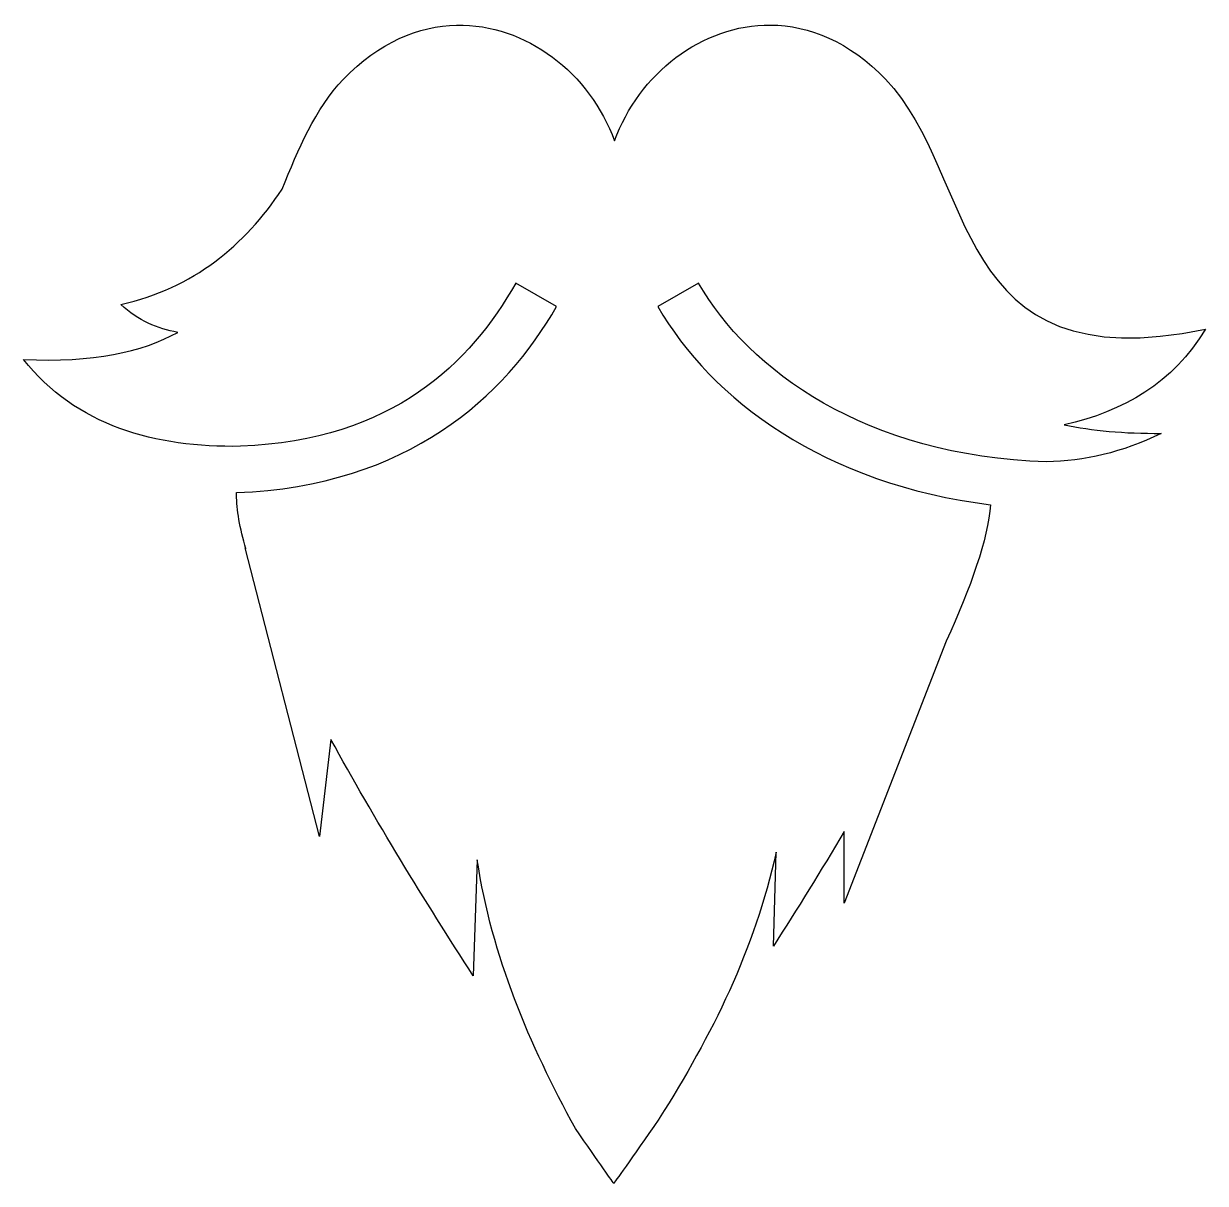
# Model space of a CAD drawing. Header units: centimetres. Extents: x -9.9 to 9.9, y -10.1 to 9.3.
import ezdxf

# ---------------------------------------------------------------- set-up
doc = ezdxf.new("R2010")
doc.units = ezdxf.units.CM
doc.header["$MEASUREMENT"] = 0
doc.layers.add('Layer 1', color=7, linetype='Continuous')

msp = doc.modelspace()

# ---------------------------------------------------------------- linework, layer by layer
at = {"layer": 'Layer 1'}
msp.add_open_spline([(2.65658, 9.30331), (1.50518, 9.31373), (0.44635, 8.4823), (0.03951, 7.35962), (0.03951, 7.35962), (-0.37062, 8.49208), (-1.44463, 9.32701), (-2.6078, 9.30205), (-2.6078, 9.30205), (-3.24496, 9.28835), (-3.90868, 9.01683), (-4.50536, 8.39409), (-4.50536, 8.39409), (-4.98903, 7.88942), (-5.25861, 7.22258), (-5.53455, 6.54924), (-5.53455, 6.54924), (-6.16707, 5.60088), (-7.01321, 4.8933), (-8.23988, 4.61483), (-8.23988, 4.61483), (-7.9447, 4.34605), (-7.62296, 4.20622), (-7.28452, 4.14833), (-7.28452, 4.14833), (-7.88297, 3.81824), (-8.70065, 3.63582), (-9.86857, 3.69376), (-9.86857, 3.69376), (-9.00295, 2.5836), (-7.64872, 2.20599), (-6.23032, 2.23762), (-6.23032, 2.23762), (-3.67005, 2.33629), (-2.37414, 3.64291), (-1.61554, 4.97327), (-1.61554, 4.97327), (-1.61554, 4.97327), (-0.93166, 4.58322), (-0.93166, 4.58322), (-0.93166, 4.58322), (-1.79134, 3.07555), (-3.4259, 1.56766), (-6.2988, 1.45883), (-6.2988, 1.45883), (-6.29888, 1.44871), (-6.2988, 1.43859), (-6.2988, 1.42847), (-6.2988, 1.42847), (-6.2988, 1.17264), (-6.24314, 0.86342), (-6.14337, 0.51402), (-6.14337, 0.51402), (-6.14337, 0.51402), (-6.15391, 0.53375), (-6.15391, 0.53375), (-6.15391, 0.53375), (-6.15391, 0.53375), (-4.90995, -4.3103), (-4.90995, -4.3103), (-4.90995, -4.3103), (-4.90995, -4.3103), (-4.71492, -2.68152), (-4.71492, -2.68152), (-4.71492, -2.68152), (-3.99406, -4.00812), (-3.12645, -5.41367), (-2.33108, -6.64404), (-2.33108, -6.64404), (-2.33108, -6.64404), (-2.2626, -4.69896), (-2.2626, -4.69896), (-2.2626, -4.69896), (-2.01676, -6.32302), (-1.39057, -7.79519), (-0.61543, -9.20967), (-0.61543, -9.20967), (-0.22171, -9.77923), (0.02763, -10.12809), (0.02763, -10.12809), (0.02763, -10.12809), (0.02763, -10.12809), (0.32082, -9.71936), (0.78138, -9.05019), (0.78138, -9.05019), (0.78433, -9.04597), (0.78779, -9.04121), (0.79066, -9.03699), (0.79066, -9.03699), (1.66607, -7.65312), (2.3954, -6.20094), (2.74886, -4.57115), (2.74886, -4.57115), (2.74886, -4.57115), (2.70404, -6.14983), (2.70404, -6.14983), (2.70404, -6.14983), (3.09797, -5.53139), (3.50198, -4.88108), (3.89132, -4.22461), (3.89132, -4.22461), (3.89132, -4.22461), (3.89132, -5.42505), (3.89132, -5.42505), (3.89132, -5.42505), (3.89132, -5.42505), (5.60051, -1.03431), (5.60051, -1.03431), (5.60051, -1.03431), (6.017, -0.12411), (6.29679, 0.67611), (6.34503, 1.25718), (6.34503, 1.25718), (3.57405, 1.59102), (1.6557, 3.02233), (0.76562, 4.58318), (0.76562, 4.58318), (0.76562, 4.58318), (1.44958, 4.97323), (1.44958, 4.97323), (1.44958, 4.97323), (2.28037, 3.51624), (4.25544, 2.06659), (7.28192, 1.97669), (7.28192, 1.97669), (7.91802, 1.98934), (8.54295, 2.12946), (9.20448, 2.45374), (9.20448, 2.45374), (8.57942, 2.44876), (8.04579, 2.49928), (7.57975, 2.59867), (7.57975, 2.59867), (8.56395, 2.81524), (9.41726, 3.30688), (9.94643, 4.19979), (9.94643, 4.19979), (5.62253, 3.3033), (6.13685, 6.77288), (4.58317, 8.39415), (4.58317, 8.39415), (3.97722, 9.02642), (3.30253, 9.29756), (2.65664, 9.30338), (2.65664, 9.30338), (2.65664, 9.30338), (2.65658, 9.30331), (2.65658, 9.30331)], degree=3, knots=[0, 0, 0, 0, 0.02631579, 0.02631579, 0.02631579, 0.02631579, 0.05263158, 0.05263158, 0.05263158, 0.05263158, 0.07894737, 0.07894737, 0.07894737, 0.07894737, 0.10526316, 0.10526316, 0.10526316, 0.10526316, 0.13157895, 0.13157895, 0.13157895, 0.13157895, 0.15789474, 0.15789474, 0.15789474, 0.15789474, 0.18421053, 0.18421053, 0.18421053, 0.18421053, 0.21052632, 0.21052632, 0.21052632, 0.21052632, 0.23684211, 0.23684211, 0.23684211, 0.23684211, 0.26315789, 0.26315789, 0.26315789, 0.26315789, 0.28947368, 0.28947368, 0.28947368, 0.28947368, 0.31578947, 0.31578947, 0.31578947, 0.31578947, 0.34210526, 0.34210526, 0.34210526, 0.34210526, 0.36842105, 0.36842105, 0.36842105, 0.36842105, 0.39473684, 0.39473684, 0.39473684, 0.39473684, 0.42105263, 0.42105263, 0.42105263, 0.42105263, 0.44736842, 0.44736842, 0.44736842, 0.44736842, 0.47368421, 0.47368421, 0.47368421, 0.47368421, 0.5, 0.5, 0.5, 0.5, 0.52631579, 0.52631579, 0.52631579, 0.52631579, 0.55263158, 0.55263158, 0.55263158, 0.55263158, 0.57894737, 0.57894737, 0.57894737, 0.57894737, 0.60526316, 0.60526316, 0.60526316, 0.60526316, 0.63157895, 0.63157895, 0.63157895, 0.63157895, 0.65789474, 0.65789474, 0.65789474, 0.65789474, 0.68421053, 0.68421053, 0.68421053, 0.68421053, 0.71052632, 0.71052632, 0.71052632, 0.71052632, 0.73684211, 0.73684211, 0.73684211, 0.73684211, 0.76315789, 0.76315789, 0.76315789, 0.76315789, 0.78947368, 0.78947368, 0.78947368, 0.78947368, 0.81578947, 0.81578947, 0.81578947, 0.81578947, 0.84210526, 0.84210526, 0.84210526, 0.84210526, 0.86842105, 0.86842105, 0.86842105, 0.86842105, 0.89473684, 0.89473684, 0.89473684, 0.89473684, 0.92105263, 0.92105263, 0.92105263, 0.92105263, 0.94736842, 0.94736842, 0.94736842, 0.94736842, 1, 1, 1, 1], dxfattribs=at)

doc.saveas('drawing.dxf')
